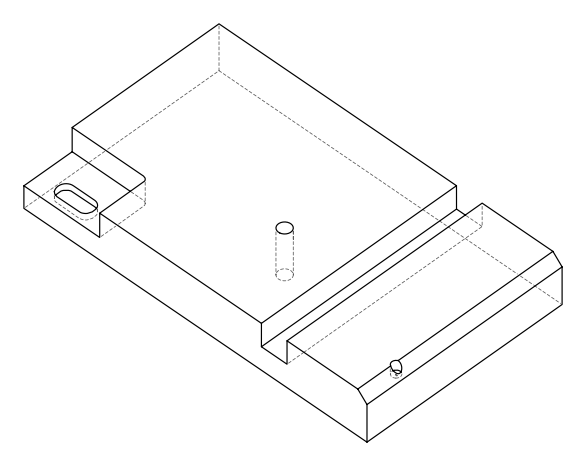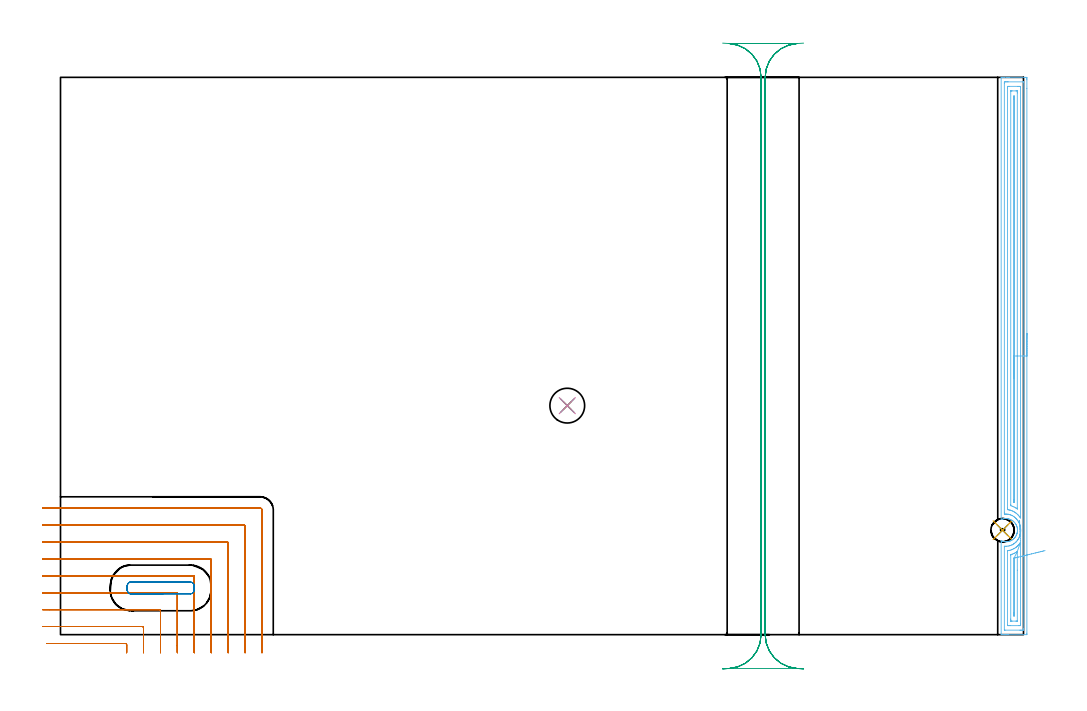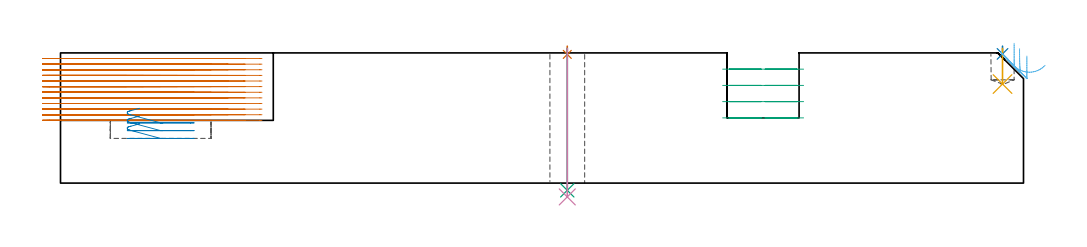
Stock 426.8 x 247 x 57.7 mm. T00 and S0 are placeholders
(PLAN: 9 operations, 7 tool changes, 40.9 min)
(1 SPOT_DRILL | STEP1HOLE | NXT0321_9005460120000 | 0.03 min | 4 mm3)
(2 SPOT_DRILL_1 | STEP1POCKET | NXT0321_9005460120000 | 0.03 min | 0 mm3)
(3 DRILL_THROUGH_HOLE_INTO_CENTER | STEP1HOLE | NXT0301_065 | 0.25 min | 3979 mm3)
(4 DRILL_TO_ENLARGE_THROUGH_HOLE | STEP1HOLE | UGT0301_284 | 0.26 min | 6740 mm3)
(5 DRILL_BLIND_HOLE_INTO_CENTER | STEP1POCKET | NXT0301_074 | 0.06 min | 1040 mm3)
(6 AREA_MILL | FG_CHAMFER_SURFACE | UGT0205_001 | 9.96 min | 15848 mm3)
(7 MILL_CORNER_NOTCH_RECTANGULAR | CORNER_NOTCH_RECTANGULAR | NXT0201_013 | Follow Part, ap 2.5, ae 75% | 24.5 min | 172070 mm3)
(8 MILL_RECTANGULAR_POCKET | POCKET_RECTANGULAR_STRAIGHT | UGT0201_133 | Follow Part, ap 3.75, ae 75% | 0.72 min | 6631 mm3)
(9 MILL_RECTANGULAR_SLOT | SLOT_RECTANGULAR | UGT0201_018 | Follow Part, ap 7.5, ae 75% | 5.06 min | 226297 mm3)
(TOOL NXT0321_9005460120000 | NC Spot Drill, 142deg, 12mm, Carbide, Uncoated | D12 PA142 FL30 Z2)
(TOOL NXT0301_065 | Carbide Drill 9.4mm [860.1-0940-075A1-MM 2214] | D9.4 PA140 FL98 Z2)
(TOOL UGT0301_284 | Twist Drill 15.4 mm | D15.4 PA118 FL120 Z2)
(TOOL NXT0301_074 | Carbide Drill 10.3mm [860.1-1030-031A1-MM 2214] | D10.3 PA140 FL55 Z2)
(TOOL UGT0205_001 | Chamfer Mill 20 x 3 x 45 deg. | D20 FL50 Z2)
(TOOL NXT0201_013 | ENDMILL 10mm | D10 FL30 Z4)
(TOOL UGT0201_133 | Carbide End Mill 15.0 | D15 FL30 Z4)
(TOOL UGT0201_018 | End mill 30 mm | D30 FL50 Z4)
(OP 1 SPOT_DRILL)
G17 G21 G94 G90
T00 M6
G54
G17 G0 G90 X224.6 Y101.5 S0 M3
G43 Z67.7 H0
G94 G81 G98 Z57.037 F250. R60.7
G80
M5
M2
(OP 2 SPOT_DRILL_1)
G17 G21 G94 G90
T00 M6
G54
G17 G0 G90 X417.5 Y46.3 S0 M3
G43 Z67.7 H0
G94 G81 G98 Z57.257 F250. R60.7
G80
M5
M2
(OP 3 DRILL_THROUGH_HOLE_INTO_CENTER)
G17 G21 G94 G90
T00 M6
G54
G17 G0 G90 X224.6 Y101.5 S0 M3
G43 Z67.7 H1
G94 G73 G98 Z-3.211 F250. Q8.702 R59.7
G80
M5
M2
(OP 4 DRILL_TO_ENLARGE_THROUGH_HOLE)
G17 G21 G94 G90
T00 M6
G54
G17 G0 G90 X224.6 Y101.5 S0 M3
G43 Z67.7 H0
G94 G73 G98 Z-6.127 F250. Q12.765 R59.7
G80
M5
M2
(OP 5 DRILL_BLIND_HOLE_INTO_CENTER)
G17 G21 G94 G90
T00 M6
G54
G17 G0 G90 X417.5 Y46.3 S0 M3
G43 Z67.7 H1
G94 G81 G98 Z43.9 F250. R59.7
G80
M5
M2
(OP 6 AREA_MILL)
G17 G21 G94 G90
T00 M6
G54
G17 G0 G90 X428.3 Y133.5 S1061 M3
G43 Z67.7 H0
Z56.3
G94 G1 Y133.462 Z55.428 F250.
Y133.348 Z54.564
Y133.159 Z53.712
Y132.897 Z52.88
Y132.563 Z52.074
Y132.16 Z51.3
Y131.692 Z50.564
Y131.16 Z49.872
Y130.571 Z49.229
Y129.928 Z48.64
Y129.236 Z48.109
Y128.5 Z47.64
Y127.726 Z47.237
Y126.92 Z46.903
Y126.088 Z46.641
Y125.236 Z46.452
Y124.372 Z46.338
Y123.5 Z46.3
Y0.622
X428.295 Y0.154 Z46.303
X428.292 Y0.01 Z46.306
X428.144 Y0. Z46.454
X419.962 Z54.633
X419.427 Z55.169
X419.082 Z55.514
X418.548 Z56.048
X418.203 Z56.392
X417.232 Z57.368
X416.902 Y0.01 Z57.689
X416.9 Y0.175 Z57.7
Y40.837
X416.905 Y41.582 Z57.69
X417.202 Y41.475 Z57.394
X417.292 Y41.443 Z57.306
X417.602 Y41.351 Z56.997
X418.037 Y41.252 Z56.562
X418.203 Y41.228 Z56.396
X418.476 Y41.188 Z56.123
X418.913 Y41.162 Z55.686
X419.351 Y41.173 Z55.249
X419.79 Y41.221 Z54.81
X420.226 Y41.309 Z54.374
X420.666 Y41.439 Z53.933
X420.841 Y41.508 Z53.758
X421.1 Y41.609 Z53.5
X421.48 Y41.791 Z53.12
X421.721 Y41.945 Z52.879
X421.975 Y42.109 Z52.625
X422.327 Y42.382 Z52.273
X422.661 Y42.684 Z51.939
X422.849 Y42.886 Z51.751
X423.116 Y43.223 Z51.482
X423.186 Y43.325 Z51.409
X423.323 Y43.518 Z51.276
X423.365 Y43.577 Z51.235
X423.552 Y43.912 Z51.044
X423.577 Y43.965 Z51.017
X423.723 Y44.256 Z50.876
X423.764 Y44.359 Z50.836
X423.808 Y44.47 Z50.792
X423.93 Y44.858 Z50.668
X423.948 Y44.914 Z50.651
X423.976 Y45.031 Z50.623
X424.039 Y45.305 Z50.556
X424.054 Y45.363 Z50.543
X424.12 Y45.808 Z50.48
X424.133 Y45.976 Z50.464
X424.139 Y46.032 Z50.46
Y46.037
X424.143 Y46.184 Z50.453
X424.146 Y46.256 Z50.45
X424.145 Y46.368 Z50.451
X424.128 Y46.627 Z50.466
X424.127 Y46.661 Z50.47
X424.125 Y46.703 Z50.474
X424.068 Y47.149 Z50.53
X423.973 Y47.598 Z50.626
X423.852 Y47.986 Z50.741
X423.835 Y48.042 Z50.759
X423.722 Y48.344 Z50.876
X423.578 Y48.643 Z51.021
X423.416 Y48.935 Z51.182
X423.186 Y49.275 Z51.411
X423.146 Y49.335 Z51.452
X422.848 Y49.716 Z51.75
X422.797 Y49.773 Z51.803
X422.747 Y49.828 Z51.852
X422.373 Y50.177 Z52.226
X422.319 Y50.22 Z52.279
X422.16 Y50.346 Z52.435
X421.973 Y50.497 Z52.624
X421.808 Y50.613 Z52.792
X421.722 Y50.667 Z52.878
X421.636 Y50.721 Z52.963
X421.13 Y50.973 Z53.464
X421.097 Y50.99 Z53.497
X420.841 Y51.091 Z53.754
X420.665 Y51.161 Z53.932
X420.279 Y51.275 Z54.321
X420.226 Y51.291 Z54.374
X419.79 Y51.379 Z54.81
X419.351 Y51.427 Z55.249
X418.914 Y51.438 Z55.686
X418.477 Y51.412 Z56.123
X418.038 Y51.348 Z56.562
X417.602 Y51.246 Z56.998
X417.2 Y51.114 Z57.4
X417.065 Y51.069 Z57.535
X417.018 Y51.052 Z57.581
X416.906 Y51.016 Z57.692
X416.9 Y51.114 Z57.7
Y246.825
X416.902 Y246.99 Z57.689
X417.232 Y247. Z57.367
X417.512 Z57.088
X418.203 Z56.392
X419.428 Z55.169
X419.962 Z54.633
X420.574 Z54.021
X427.265 Z47.333
X427.877 Y246.995 Z46.721
X428.292 Y246.99 Z46.306
X428.296 Y246.803 Z46.303
X428.299 Y246.378 Z46.301
X428.3 Y245.948 Z46.3
Y242.121
Y123.5
X426.886 Z47.714
X426.885 Y2.524 Z47.715
X426.884 Y2.41 Z47.716
X426.879 Y2.029 Z47.721
X426.512 Y2.009 Z48.088
X426.118 Y2.003 Z48.482
X425.641 Y2. Z48.959
X425.238 Z49.362
X418.606 Z55.994
X418.4 Y2.002 Z56.2
X418.367 Y2.004 Z56.233
X418.334 Y2.01 Z56.266
X418.321 Y2.018 Z56.279
X418.32 Y2.044 Z56.28
X418.315 Y2.295 Z56.285
Y38.936
X418.316 Y39.05 Z56.284
X418.319 Y39.146 Z56.281
X418.321 Y39.185 Z56.279
X418.858 Y39.168 Z55.742
X418.969 Y39.165 Z55.631
X419.082 Y39.168 Z55.518
X419.204 Y39.173 Z55.396
X419.962 Y39.246 Z54.638
X420.529 Y39.366 Z54.071
X420.841 Y39.458 Z53.759
X421.197 Y39.582 Z53.403
X421.721 Y39.802 Z52.879
X421.817 Y39.845 Z52.783
X422.011 Y39.943 Z52.589
X422.372 Y40.175 Z52.228
X422.6 Y40.326 Z52.
X422.886 Y40.546 Z51.714
X423.238 Y40.837 Z51.362
X423.365 Y40.954 Z51.235
X423.479 Y41.065 Z51.121
X423.794 Y41.411 Z50.806
X424.048 Y41.73 Z50.552
X424.18 Y41.912 Z50.42
X424.359 Y42.168 Z50.241
X424.53 Y42.451 Z50.07
X424.628 Y42.624 Z49.972
X424.836 Y43.033 Z49.764
X424.929 Y43.23 Z49.671
X425.047 Y43.518 Z49.553
X425.078 Y43.599 Z49.522
X425.099 Y43.66 Z49.501
X425.238 Y44.103 Z49.362
X425.303 Y44.346 Z49.297
X425.319 Y44.411 Z49.281
X425.4 Y44.775 Z49.2
X425.452 Y45.088 Z49.148
X425.484 Y45.305 Z49.116
X425.543 Y45.889 Z49.057
X425.555 Y46.199 Z49.045
X425.552 Y46.482 Z49.048
X425.533 Y46.793 Z49.067
X425.506 Y47.092 Z49.094
X425.464 Y47.419 Z49.136
X425.396 Y47.826 Z49.204
X425.36 Y47.986 Z49.24
X425.238 Y48.488 Z49.362
X425.136 Y48.828 Z49.464
X425.119 Y48.88 Z49.481
X425.049 Y49.072 Z49.551
X424.865 Y49.508 Z49.735
X424.736 Y49.773 Z49.864
X424.603 Y50.021 Z49.997
X424.498 Y50.209 Z50.102
X424.359 Y50.426 Z50.241
X424.193 Y50.667 Z50.407
X423.884 Y51.075 Z50.716
X423.689 Y51.313 Z50.911
X423.479 Y51.538 Z51.121
X423.457 Y51.561 Z51.143
X423. Y51.962 Z51.6
X422.6 Y52.28 Z52.
X422.344 Y52.454 Z52.256
X421.721 Y52.79 Z52.879
X421.494 Y52.9 Z53.106
X421.137 Y53.047 Z53.463
X420.841 Y53.142 Z53.759
X420.042 Y53.348 Z54.558
X419.962 Y53.363 Z54.638
X419.944 Y53.366 Z54.656
X419.487 Y53.408 Z55.113
X419.082 Y53.43 Z55.518
X418.999 Y53.433 Z55.601
X418.645 Y53.421 Z55.955
X418.457 Y53.416 Z56.143
X418.358 Y53.415 Z56.242
X418.321 Y53.419 Z56.279
X418.314 Y54.242 Z56.286
X418.315 Y244.476 Z56.285
X418.316 Y244.59 Z56.284
X418.321 Y244.971 Z56.279
X418.688 Y244.991 Z55.912
X419.082 Y244.997 Z55.518
X419.559 Y245. Z55.041
X419.962 Z54.638
X426.594 Z48.006
X426.8 Y244.998 Z47.8
X426.833 Y244.996 Z47.767
X426.866 Y244.99 Z47.734
X426.879 Y244.982 Z47.721
X426.88 Y244.956 Z47.72
X426.885 Y244.705 Z47.715
X426.886 Y123.5 Z47.714
X425.471 Z49.129
Y52.218
X425.47 Y51.98 Z49.13
X425.468 Y51.823 Z49.132
X425.465 Y51.718 Z49.135
X425.408 Y51.793 Z49.192
X425.238 Y52.021 Z49.362
X424.912 Y52.454 Z49.688
X424.666 Y52.763 Z49.934
X424.359 Y53.098 Z50.241
X424.098 Y53.348 Z50.502
X423.771 Y53.639 Z50.829
X423.479 Y53.876 Z51.121
X423.28 Y54.033 Z51.32
X422.981 Y54.242 Z51.619
X422.6 Y54.456 Z52.
X422.144 Y54.705 Z52.456
X421.721 Y54.888 Z52.879
X421.027 Y55.135 Z53.573
X420.841 Y55.182 Z53.759
X420.781 Y55.197 Z53.819
X420.314 Y55.301 Z54.286
X419.962 Y55.364 Z54.638
X419.755 Y55.402 Z54.845
X419.742 Y55.405 Z54.858
X419.735 Y55.426 Z54.865
X419.732 Y55.508 Z54.868
X419.73 Y55.634 Z54.87
X419.729 Y55.792 Z54.871
X419.728 Y56.029 Z54.872
X419.729 Y242.146 Z54.871
X419.731 Y242.803 Z54.869
X419.733 Y242.921 Z54.867
X419.735 Y242.977 Z54.865
X419.744 Y242.991 Z54.856
X419.772 Y242.996 Z54.828
X419.962 Y242.998 Z54.638
X420.647 Y243. Z53.953
X424.359 Z50.241
X425.045 Y242.999 Z49.555
X425.238 Y242.995 Z49.362
X425.431 Y242.99 Z49.169
X425.465 Y242.979 Z49.135
X425.467 Y242.945 Z49.133
X425.47 Y242.882 Z49.13
X425.471 Y242.803 Z49.129
Y242.566
Y123.5
X424.057 Z50.543
Y56.029
X424.055 Y55.844 Z50.545
X424.053 Y55.753 Z50.547
X424.052 Y55.742 Z50.549
X424.037 Y55.748 Z50.563
X423.992 Y55.776 Z50.608
X423.624 Y56.029 Z50.976
X423.479 Y56.117 Z51.121
X423.274 Y56.238 Z51.326
X422.6 Y56.593 Z52.
X421.816 Y56.923 Z52.784
X421.149 Y57.153 Z53.451
X421.147 Y57.198 Z53.453
X421.145 Y57.302 Z53.455
X421.143 Y57.509 Z53.457
Y240.709
X421.144 Y240.905 Z53.456
X421.147 Y240.975 Z53.453
X421.15 Y240.988 Z53.45
X421.155 Y240.992 Z53.445
X421.181 Y240.996 Z53.419
X421.289 Y240.999 Z53.311
X421.721 Y241. Z52.879
X423.495 Z51.105
X423.912 Y240.993 Z50.688
X424.015 Y240.99 Z50.585
X424.051 Y240.981 Z50.549
X424.053 Y240.947 Z50.547
X424.055 Y240.86 Z50.545
X424.057 Y240.429 Z50.543
Y240.122
Y123.5
X422.643 Z51.957
Y59.56
X422.636 Y58.71 Z51.964
X422.634 Y58.675 Z51.966
X422.6 Y58.691 Z52.
X422.564 Y58.71 Z52.036
X422.561 Y58.749 Z52.039
X422.557 Y59.604 Z52.043
Y59.647
Y237.441
X422.559 Y238.335 Z52.041
X422.56 Y238.376 Z52.04
X422.6 Y238.898 Z52.
X422.64 Y238.335 Z51.96
X422.642 Y238.293 Z51.958
X422.643 Y237.441 Z51.957
Y123.5
Y122.628 Z51.995
Y121.764 Z52.109
Y120.912 Z52.298
Y120.08 Z52.56
Y119.274 Z52.894
Y118.5 Z53.297
Y117.764 Z53.765
Y117.072 Z54.297
Y116.429 Z54.886
Y115.84 Z55.529
Y115.308 Z56.221
Y114.84 Z56.957
Y114.437 Z57.731
Y114.103 Z58.537
Y113.841 Z59.369
Y113.652 Z60.22
Y113.538 Z61.085
Y113.5 Z61.957
G0 Z67.7
X425.06 Y50.428
Z59.549
G1 Y50.427 Z58.677
X425.063 Y50.35 Z57.808
X425.07 Y50.198 Z56.949
X425.079 Y49.971 Z56.106
X425.092 Y49.672 Z55.287
X425.108 Y49.303 Z54.497
X425.126 Y48.866 Z53.742
X425.147 Y48.365 Z53.028
X425.171 Y47.804 Z52.36
X425.197 Y47.187 Z51.744
X425.226 Y46.518 Z51.184
X425.256 Y45.804 Z50.685
X425.288 Y45.048 Z50.25
X425.322 Y44.258 Z49.882
X425.356 Y43.438 Z49.585
X425.392 Y42.596 Z49.36
X425.428 Y41.738 Z49.21
X425.465 Y40.869 Z49.135
X425.471 Y40.6 Z49.129
Y4.854
X425.469 Y4.197 Z49.131
X425.467 Y4.079 Z49.133
X425.465 Y4.023 Z49.135
X425.456 Y4.009 Z49.144
X425.428 Y4.004 Z49.172
X425.238 Y4.002 Z49.362
X424.553 Y4. Z50.047
X420.841 Z53.759
X420.154 Y4.001 Z54.446
X419.962 Y4.005 Z54.638
X419.769 Y4.01 Z54.831
X419.735 Y4.021 Z54.865
X419.732 Y4.055 Z54.868
X419.73 Y4.118 Z54.87
X419.729 Y4.197 Z54.871
X419.728 Y4.434 Z54.872
X419.729 Y36.842 Z54.871
X419.73 Y37. Z54.87
X419.733 Y37.126 Z54.867
X419.736 Y37.202 Z54.864
X420.188 Y37.262 Z54.412
X420.841 Y37.415 Z53.759
X421.396 Y37.592 Z53.204
X421.721 Y37.716 Z52.879
X422.026 Y37.846 Z52.574
X422.6 Y38.122 Z52.
X422.622 Y38.134 Z51.978
X422.658 Y38.156 Z51.942
X423.155 Y38.485 Z51.445
X423.479 Y38.726 Z51.121
X423.659 Y38.867 Z50.941
X423.88 Y39.05 Z50.72
X424.133 Y39.279 Z50.467
X424.359 Y39.498 Z50.241
X424.569 Y39.73 Z50.031
X424.755 Y39.943 Z49.845
X424.971 Y40.215 Z49.629
X425.238 Y40.575 Z49.362
X425.426 Y40.837 Z49.174
X425.444 Y40.857 Z49.156
X425.465 Y40.869 Z49.135
X424.048 Y36.867 Z50.552
X424.051 Y36.858 Z50.549
X424.053 Y36.822 Z50.547
X424.056 Y36.676 Z50.544
X424.057 Y28.555 Z50.543
Y6.291
X424.056 Y6.095 Z50.544
X424.053 Y6.025 Z50.547
X424.05 Y6.012 Z50.55
X424.045 Y6.008 Z50.555
X424.019 Y6.004 Z50.581
X423.911 Y6.001 Z50.689
X423.479 Y6. Z51.121
X421.705 Z52.895
X421.288 Y6.007 Z53.312
X421.185 Y6.01 Z53.415
X421.149 Y6.019 Z53.451
X421.147 Y6.053 Z53.453
X421.145 Y6.14 Z53.455
X421.143 Y6.571 Z53.457
Y6.878
Y35.168
X421.144 Y35.322 Z53.456
X421.147 Y35.398 Z53.453
X421.149 Y35.432 Z53.451
X421.159 Y35.446 Z53.441
X421.221 Y35.475 Z53.379
X421.598 Y35.599 Z53.002
X421.721 Y35.644 Z52.879
X422.235 Y35.846 Z52.365
X422.6 Y36.011 Z52.
X422.837 Y36.128 Z51.763
X423.291 Y36.369 Z51.309
X423.407 Y36.442 Z51.193
X423.479 Y36.489 Z51.121
X423.937 Y36.798 Z50.663
X423.984 Y36.829 Z50.616
X424.048 Y36.867 Z50.552
X422.626 Y33.905 Z51.974
X422.636 Y33.818 Z51.964
X422.641 Y33.731 Z51.959
X422.643 Y33.688 Z51.957
Y9.559
X422.641 Y8.665 Z51.959
X422.64 Y8.624 Z51.96
X422.6 Y8.102 Z52.
X422.56 Y8.665 Z52.04
X422.558 Y8.707 Z52.042
X422.557 Y9.559 Z52.043
Y33.731
X422.558 Y33.775 Z52.042
X422.564 Y33.861 Z52.036
X422.569 Y33.882 Z52.031
X422.576 Y33.889 Z52.024
X422.6 Y33.899 Z52.
X422.626 Y33.905 Z51.974
X423.259 Y34.06 Z51.394
X423.939 Y34.226 Z50.873
X424.66 Y34.402 Z50.415
X425.418 Y34.587 Z50.023
X426.205 Y34.779 Z49.701
X427.017 Y34.977 Z49.451
X427.847 Y35.179 Z49.274
X428.689 Y35.385 Z49.173
X429.536 Y35.591 Z49.147
X430.382 Y35.798 Z49.198
X431.221 Y36.003 Z49.324
X432.046 Y36.204 Z49.525
X432.85 Y36.4 Z49.8
X433.628 Y36.59 Z50.145
X434.374 Y36.772 Z50.559
X435.083 Y36.945 Z51.039
X435.747 Y37.107 Z51.58
X436.364 Y37.257 Z52.178
G0 Z67.7
M5
M2
(OP 7 MILL_CORNER_NOTCH_RECTANGULAR)
G17 G21 G94 G90
T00 M6
G54
G17 G0 G90 X29.3 Y-8. S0 M3
G43 Z67.7 H0
Z55.209
G94 G1 Y-5. F250.
Y-4.395 F500.
G3 X28.805 Y-3.9 R0.5
G1 X-3.129
X-6.129 F250.
G0 Z67.7
X36.8 Y-8.
Z55.209
G1 Y-5.
Y3.105 F500.
G3 X36.305 Y3.6 R0.5
G1 X-5.
X-8. F250.
G0 Z67.7
X44.3 Y-8.
Z55.209
G1 Y-5.
Y10.604 F500.
G3 X43.804 Y11.1 R0.5
G1 X-5.
X-8. F250.
G0 Z67.7
X51.8 Y-8.
Z55.209
G1 Y-5.
Y18.104 F500.
G3 X51.304 Y18.6 R0.5
G1 X-5.
X-8. F250.
G0 Z67.7
X59.3 Y-8.
Z55.209
G1 Y-5.
Y25.604 F500.
G3 X58.804 Y26.1 R0.5
G1 X-5.
X-8. F250.
G0 Z67.7
X66.8 Y-8.
Z55.209
G1 Y-5.
Y33.104 F500.
G3 X66.304 Y33.6 R0.5
G1 X-5.
X-8. F250.
G0 Z67.7
X74.3 Y-8.
Z55.209
G1 Y-5.
Y40.603 F500.
G3 X73.803 Y41.1 R0.5
G1 X-5.
X-8. F250.
G0 Z67.7
X81.8 Y-8.
Z55.209
G1 Y-5.
Y48.103 F500.
G3 X81.303 Y48.6 R0.5
G1 X-5.
X-8. F250.
G0 Z67.7
X89.3 Y-8.
Z55.209
G1 Y-5.
Y55.2 F500.
G3 X88.4 Y56.1 R0.9
G1 X-5.
X-8. F250.
G0 Z67.7
X29.3 Y-8.
Z52.717
G1 Y-5.
Y-4.395 F500.
G3 X28.805 Y-3.9 R0.5
G1 X-3.129
X-6.129 F250.
G0 Z67.7
X36.8 Y-8.
Z52.717
G1 Y-5.
Y3.105 F500.
G3 X36.305 Y3.6 R0.5
G1 X-5.
X-8. F250.
G0 Z67.7
X44.3 Y-8.
Z52.717
G1 Y-5.
Y10.604 F500.
G3 X43.804 Y11.1 R0.5
G1 X-5.
X-8. F250.
G0 Z67.7
X51.8 Y-8.
Z52.717
G1 Y-5.
Y18.104 F500.
G3 X51.304 Y18.6 R0.5
G1 X-5.
X-8. F250.
G0 Z67.7
X59.3 Y-8.
Z52.717
G1 Y-5.
Y25.604 F500.
G3 X58.804 Y26.1 R0.5
G1 X-5.
X-8. F250.
G0 Z67.7
X66.8 Y-8.
Z52.717
G1 Y-5.
Y33.104 F500.
G3 X66.304 Y33.6 R0.5
G1 X-5.
X-8. F250.
G0 Z67.7
X74.3 Y-8.
Z52.717
G1 Y-5.
Y40.603 F500.
G3 X73.803 Y41.1 R0.5
G1 X-5.
X-8. F250.
G0 Z67.7
X81.8 Y-8.
Z52.717
G1 Y-5.
Y48.103 F500.
G3 X81.303 Y48.6 R0.5
G1 X-5.
X-8. F250.
G0 Z67.7
X89.3 Y-8.
Z52.717
G1 Y-5.
Y55.2 F500.
G3 X88.4 Y56.1 R0.9
G1 X-5.
X-8. F250.
G0 Z67.7
X29.3 Y-8.
Z50.225
G1 Y-5.
Y-4.395 F500.
G3 X28.805 Y-3.9 R0.5
G1 X-3.129
X-6.129 F250.
G0 Z67.7
X36.8 Y-8.
Z50.225
G1 Y-5.
Y3.105 F500.
G3 X36.305 Y3.6 R0.5
G1 X-5.
X-8. F250.
G0 Z67.7
X44.3 Y-8.
Z50.225
G1 Y-5.
Y10.604 F500.
G3 X43.804 Y11.1 R0.5
G1 X-5.
X-8. F250.
G0 Z67.7
X51.8 Y-8.
Z50.225
G1 Y-5.
Y18.104 F500.
G3 X51.304 Y18.6 R0.5
G1 X-5.
X-8. F250.
G0 Z67.7
X59.3 Y-8.
Z50.225
G1 Y-5.
Y25.604 F500.
G3 X58.804 Y26.1 R0.5
G1 X-5.
X-8. F250.
G0 Z67.7
X66.8 Y-8.
Z50.225
G1 Y-5.
Y33.104 F500.
G3 X66.304 Y33.6 R0.5
G1 X-5.
X-8. F250.
G0 Z67.7
X74.3 Y-8.
Z50.225
G1 Y-5.
Y40.604 F500.
G3 X73.803 Y41.1 R0.5
G1 X-5.
X-8. F250.
G0 Z67.7
X81.8 Y-8.
Z50.225
G1 Y-5.
Y48.103 F500.
G3 X81.303 Y48.6 R0.5
G1 X-5.
X-8. F250.
G0 Z67.7
X89.3 Y-8.
Z50.225
G1 Y-5.
Y55.2 F500.
G3 X88.4 Y56.1 R0.9
G1 X-5.
X-8. F250.
G0 Z67.7
X29.3 Y-8.
Z47.733
G1 Y-5.
Y-4.395 F500.
G3 X28.805 Y-3.9 R0.5
G1 X-3.129
X-6.129 F250.
G0 Z67.7
X36.8 Y-8.
Z47.733
G1 Y-5.
Y3.105 F500.
G3 X36.305 Y3.6 R0.5
G1 X-5.
X-8. F250.
G0 Z67.7
X44.3 Y-8.
Z47.733
G1 Y-5.
Y10.604 F500.
G3 X43.804 Y11.1 R0.5
G1 X-5.
X-8. F250.
G0 Z67.7
X51.8 Y-8.
Z47.733
G1 Y-5.
Y18.104 F500.
G3 X51.304 Y18.6 R0.5
G1 X-5.
X-8. F250.
G0 Z67.7
X59.3 Y-8.
Z47.733
G1 Y-5.
Y25.604 F500.
G3 X58.804 Y26.1 R0.5
G1 X-5.
X-8. F250.
G0 Z67.7
X66.8 Y-8.
Z47.733
G1 Y-5.
Y33.104 F500.
G3 X66.304 Y33.6 R0.5
G1 X-5.
X-8. F250.
G0 Z67.7
X74.3 Y-8.
Z47.733
G1 Y-5.
Y40.604 F500.
G3 X73.804 Y41.1 R0.5
G1 X-5.
X-8. F250.
G0 Z67.7
X81.8 Y-8.
Z47.733
G1 Y-5.
Y48.103 F500.
G3 X81.303 Y48.6 R0.5
G1 X-5.
X-8. F250.
G0 Z67.7
X89.3 Y-8.
Z47.733
G1 Y-5.
Y55.2 F500.
G3 X88.4 Y56.1 R0.9
G1 X-5.
X-8. F250.
G0 Z67.7
X29.3 Y-8.
Z45.242
G1 Y-5.
Y-4.395 F500.
G3 X28.805 Y-3.9 R0.5
G1 X-3.129
X-6.129 F250.
G0 Z67.7
X36.8 Y-8.
Z45.242
G1 Y-5.
Y3.105 F500.
G3 X36.305 Y3.6 R0.5
G1 X-5.
X-8. F250.
G0 Z67.7
X44.3 Y-8.
Z45.242
G1 Y-5.
Y10.604 F500.
G3 X43.804 Y11.1 R0.5
G1 X-5.
X-8. F250.
G0 Z67.7
X51.8 Y-8.
Z45.242
G1 Y-5.
Y18.104 F500.
G3 X51.304 Y18.6 R0.5
G1 X-5.
X-8. F250.
G0 Z67.7
X59.3 Y-8.
Z45.242
G1 Y-5.
Y25.604 F500.
G3 X58.804 Y26.1 R0.5
G1 X-5.
X-8. F250.
G0 Z67.7
X66.8 Y-8.
Z45.242
G1 Y-5.
Y33.104 F500.
G3 X66.304 Y33.6 R0.5
G1 X-5.
X-8. F250.
G0 Z67.7
X74.3 Y-8.
Z45.242
G1 Y-5.
Y40.604 F500.
G3 X73.804 Y41.1 R0.5
G1 X-5.
X-8. F250.
G0 Z67.7
X81.8 Y-8.
Z45.242
G1 Y-5.
Y48.103 F500.
G3 X81.303 Y48.6 R0.5
G1 X-5.
X-8. F250.
G0 Z67.7
X89.3 Y-8.
Z45.242
G1 Y-5.
Y55.2 F500.
G3 X88.4 Y56.1 R0.9
G1 X-5.
X-8. F250.
G0 Z67.7
X29.3 Y-8.
Z42.75
G1 Y-5.
Y-4.395 F500.
G3 X28.805 Y-3.9 R0.5
G1 X-3.129
X-6.129 F250.
G0 Z67.7
X36.8 Y-8.
Z42.75
G1 Y-5.
Y3.105 F500.
G3 X36.305 Y3.6 R0.5
G1 X-5.
X-8. F250.
G0 Z67.7
X44.3 Y-8.
Z42.75
G1 Y-5.
Y10.604 F500.
G3 X43.804 Y11.1 R0.5
G1 X-5.
X-8. F250.
G0 Z67.7
X51.8 Y-8.
Z42.75
G1 Y-5.
Y18.104 F500.
G3 X51.304 Y18.6 R0.5
G1 X-5.
X-8. F250.
G0 Z67.7
X59.3 Y-8.
Z42.75
G1 Y-5.
Y25.604 F500.
G3 X58.804 Y26.1 R0.5
G1 X-5.
X-8. F250.
G0 Z67.7
X66.8 Y-8.
Z42.75
G1 Y-5.
Y33.104 F500.
G3 X66.304 Y33.6 R0.5
G1 X-5.
X-8. F250.
G0 Z67.7
X74.3 Y-8.
Z42.75
G1 Y-5.
Y40.604 F500.
G3 X73.804 Y41.1 R0.5
G1 X-5.
X-8. F250.
G0 Z67.7
X81.8 Y-8.
Z42.75
G1 Y-5.
Y48.103 F500.
G3 X81.303 Y48.6 R0.5
G1 X-5.
X-8. F250.
G0 Z67.7
X89.3 Y-8.
Z42.75
G1 Y-5.
Y55.2 F500.
G3 X88.4 Y56.1 R0.9
G1 X-5.
X-8. F250.
G0 Z67.7
X29.3 Y-8.
Z40.258
G1 Y-5.
Y-4.395 F500.
G3 X28.805 Y-3.9 R0.5
G1 X-3.129
X-6.129 F250.
G0 Z67.7
X36.8 Y-8.
Z40.258
G1 Y-5.
Y3.105 F500.
G3 X36.305 Y3.6 R0.5
G1 X-5.
X-8. F250.
G0 Z67.7
X44.3 Y-8.
Z40.258
G1 Y-5.
Y10.604 F500.
G3 X43.804 Y11.1 R0.5
G1 X-5.
X-8. F250.
G0 Z67.7
X51.8 Y-8.
Z40.258
G1 Y-5.
Y18.104 F500.
G3 X51.304 Y18.6 R0.5
G1 X-5.
X-8. F250.
G0 Z67.7
X59.3 Y-8.
Z40.258
G1 Y-5.
Y25.604 F500.
G3 X58.804 Y26.1 R0.5
G1 X-5.
X-8. F250.
G0 Z67.7
X66.8 Y-8.
Z40.258
G1 Y-5.
Y33.104 F500.
G3 X66.304 Y33.6 R0.5
G1 X-5.
X-8. F250.
G0 Z67.7
X74.3 Y-8.
Z40.258
G1 Y-5.
Y40.604 F500.
G3 X73.804 Y41.1 R0.5
G1 X-5.
X-8. F250.
G0 Z67.7
X81.8 Y-8.
Z40.258
G1 Y-5.
Y48.103 F500.
G3 X81.303 Y48.6 R0.5
G1 X-5.
X-8. F250.
G0 Z67.7
X89.3 Y-8.
Z40.258
G1 Y-5.
Y55.2 F500.
G3 X88.4 Y56.1 R0.9
G1 X-5.
X-8. F250.
G0 Z67.7
X29.3 Y-8.
Z37.767
G1 Y-5.
Y-4.395 F500.
G3 X28.805 Y-3.9 R0.5
G1 X-3.129
X-6.129 F250.
G0 Z67.7
X36.8 Y-8.
Z37.767
G1 Y-5.
Y3.105 F500.
G3 X36.305 Y3.6 R0.5
G1 X-5.
X-8. F250.
G0 Z67.7
X44.3 Y-8.
Z37.767
G1 Y-5.
Y10.604 F500.
G3 X43.804 Y11.1 R0.5
G1 X-5.
X-8. F250.
G0 Z67.7
X51.8 Y-8.
Z37.767
G1 Y-5.
Y18.104 F500.
G3 X51.304 Y18.6 R0.5
G1 X-5.
X-8. F250.
G0 Z67.7
X59.3 Y-8.
Z37.767
G1 Y-5.
Y25.604 F500.
G3 X58.804 Y26.1 R0.5
G1 X-5.
X-8. F250.
G0 Z67.7
X66.8 Y-8.
Z37.767
G1 Y-5.
Y33.104 F500.
G3 X66.304 Y33.6 R0.5
G1 X-5.
X-8. F250.
G0 Z67.7
X74.3 Y-8.
Z37.767
G1 Y-5.
Y40.604 F500.
G3 X73.804 Y41.1 R0.5
G1 X-5.
X-8. F250.
G0 Z67.7
X81.8 Y-8.
Z37.767
G1 Y-5.
Y48.103 F500.
G3 X81.303 Y48.6 R0.5
G1 X-5.
X-8. F250.
G0 Z67.7
X89.3 Y-8.
Z37.767
G1 Y-5.
Y55.2 F500.
G3 X88.4 Y56.1 R0.9
G1 X-5.
X-8. F250.
G0 Z67.7
X29.3 Y-8.
Z35.275
G1 Y-5.
Y-4.395 F500.
G3 X28.805 Y-3.9 R0.5
G1 X-3.129
X-6.129 F250.
G0 Z67.7
X36.8 Y-8.
Z35.275
G1 Y-5.
Y3.105 F500.
G3 X36.305 Y3.6 R0.5
G1 X-5.
X-8. F250.
G0 Z67.7
X44.3 Y-8.
Z35.275
G1 Y-5.
Y10.604 F500.
G3 X43.804 Y11.1 R0.5
G1 X-5.
X-8. F250.
G0 Z67.7
X51.8 Y-8.
Z35.275
G1 Y-5.
Y18.104 F500.
G3 X51.304 Y18.6 R0.5
G1 X-5.
X-8. F250.
G0 Z67.7
X59.3 Y-8.
Z35.275
G1 Y-5.
Y25.604 F500.
G3 X58.804 Y26.1 R0.5
G1 X-5.
X-8. F250.
G0 Z67.7
X66.8 Y-8.
Z35.275
G1 Y-5.
Y33.104 F500.
G3 X66.304 Y33.6 R0.5
G1 X-5.
X-8. F250.
G0 Z67.7
X74.3 Y-8.
Z35.275
G1 Y-5.
Y40.604 F500.
G3 X73.804 Y41.1 R0.5
G1 X-5.
X-8. F250.
G0 Z67.7
X81.8 Y-8.
Z35.275
G1 Y-5.
Y48.103 F500.
G3 X81.303 Y48.6 R0.5
G1 X-5.
X-8. F250.
G0 Z67.7
X89.3 Y-8.
Z35.275
G1 Y-5.
Y55.2 F500.
G3 X88.4 Y56.1 R0.9
G1 X-5.
X-8. F250.
G0 Z67.7
X29.3 Y-8.
Z32.783
G1 Y-5.
Y-4.395 F500.
G3 X28.805 Y-3.9 R0.5
G1 X-3.129
X-6.129 F250.
G0 Z67.7
X36.8 Y-8.
Z32.783
G1 Y-5.
Y3.105 F500.
G3 X36.305 Y3.6 R0.5
G1 X-5.
X-8. F250.
G0 Z67.7
X44.3 Y-8.
Z32.783
G1 Y-5.
Y10.604 F500.
G3 X43.804 Y11.1 R0.5
G1 X-5.
X-8. F250.
G0 Z67.7
X51.8 Y-8.
Z32.783
G1 Y-5.
Y18.104 F500.
G3 X51.304 Y18.6 R0.5
G1 X-5.
X-8. F250.
G0 Z67.7
X59.3 Y-8.
Z32.783
G1 Y-5.
Y25.604 F500.
G3 X58.804 Y26.1 R0.5
G1 X-5.
X-8. F250.
G0 Z67.7
X66.8 Y-8.
Z32.783
G1 Y-5.
Y33.104 F500.
G3 X66.304 Y33.6 R0.5
G1 X-5.
X-8. F250.
G0 Z67.7
X74.3 Y-8.
Z32.783
G1 Y-5.
Y40.604 F500.
G3 X73.804 Y41.1 R0.5
G1 X-5.
X-8. F250.
G0 Z67.7
X81.8 Y-8.
Z32.783
G1 Y-5.
Y48.103 F500.
G3 X81.303 Y48.6 R0.5
G1 X-5.
X-8. F250.
G0 Z67.7
X89.3 Y-8.
Z32.783
G1 Y-5.
Y55.2 F500.
G3 X88.4 Y56.1 R0.9
G1 X-5.
X-8. F250.
G0 Z67.7
X29.3 Y-8.
Z30.292
G1 Y-5.
Y-4.395 F500.
G3 X28.805 Y-3.9 R0.5
G1 X-3.129
X-6.129 F250.
G0 Z67.7
X36.8 Y-8.
Z30.292
G1 Y-5.
Y3.105 F500.
G3 X36.305 Y3.6 R0.5
G1 X-5.
X-8. F250.
G0 Z67.7
X44.3 Y-8.
Z30.292
G1 Y-5.
Y10.604 F500.
G3 X43.804 Y11.1 R0.5
G1 X-5.
X-8. F250.
G0 Z67.7
X51.8 Y-8.
Z30.292
G1 Y-5.
Y18.104 F500.
G3 X51.304 Y18.6 R0.5
G1 X-5.
X-8. F250.
G0 Z67.7
X59.3 Y-8.
Z30.292
G1 Y-5.
Y25.604 F500.
G3 X58.804 Y26.1 R0.5
G1 X-5.
X-8. F250.
G0 Z67.7
X66.8 Y-8.
Z30.292
G1 Y-5.
Y33.104 F500.
G3 X66.304 Y33.6 R0.5
G1 X-5.
X-8. F250.
G0 Z67.7
X74.3 Y-8.
Z30.292
G1 Y-5.
Y40.604 F500.
G3 X73.804 Y41.1 R0.5
G1 X-5.
X-8. F250.
G0 Z67.7
X81.8 Y-8.
Z30.292
G1 Y-5.
Y48.103 F500.
G3 X81.303 Y48.6 R0.5
G1 X-5.
X-8. F250.
G0 Z67.7
X89.3 Y-8.
Z30.292
G1 Y-5.
Y55.2 F500.
G3 X88.4 Y56.1 R0.9
G1 X-5.
X-8. F250.
G0 Z67.7
X29.3 Y-8.
Z27.8
G1 Y-5.
Y-4.395 F500.
G3 X28.805 Y-3.9 R0.5
G1 X-3.129
X-6.129 F250.
G0 Z67.7
X36.8 Y-8.
Z27.8
G1 Y-5.
Y3.105 F500.
G3 X36.305 Y3.6 R0.5
G1 X-5.
X-8. F250.
G0 Z67.7
X44.3 Y-8.
Z27.8
G1 Y-5.
Y10.604 F500.
G3 X43.804 Y11.1 R0.5
G1 X-5.
X-8. F250.
G0 Z67.7
X51.8 Y-8.
Z27.8
G1 Y-5.
Y18.104 F500.
G3 X51.304 Y18.6 R0.5
G1 X-5.
X-8. F250.
G0 Z67.7
X59.3 Y-8.
Z27.8
G1 Y-5.
Y25.604 F500.
G3 X58.804 Y26.1 R0.5
G1 X-5.
X-8. F250.
G0 Z67.7
X66.8 Y-8.
Z27.8
G1 Y-5.
Y33.104 F500.
G3 X66.304 Y33.6 R0.5
G1 X-5.
X-8. F250.
G0 Z67.7
X74.3 Y-8.
Z27.8
G1 Y-5.
Y40.604 F500.
G3 X73.804 Y41.1 R0.5
G1 X-5.
X-8. F250.
G0 Z67.7
X81.8 Y-8.
Z27.8
G1 Y-5.
Y48.103 F500.
G3 X81.303 Y48.6 R0.5
G1 X-5.
X-8. F250.
G0 Z67.7
X89.3 Y-8.
Z27.8
G1 Y-5.
Y55.2 F500.
G3 X88.4 Y56.1 R0.9
G1 X-5.
X-8. F250.
G0 Z67.7
M5
M2
(OP 8 MILL_RECTANGULAR_POCKET)
G17 G21 G94 G90
T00 M6
G54
G17 G0 G90 X35.021 Y23.3 S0 M3
G43 Z67.7 H0
Z33.136
G94 G1 X31.2 Z32.113 F250.
X31.073 Z32.079
X30.755 Y23.242 Z31.992
X30.455 Y23.122 Z31.905
X30.185 Y22.943 Z31.819
X29.957 Y22.715 Z31.732
X29.778 Y22.445 Z31.645
X29.658 Y22.145 Z31.559
X29.6 Y21.827 Z31.472
Y19.573 Z30.868
X29.658 Y19.255 Z30.782
X29.778 Y18.955 Z30.695
X29.957 Y18.685 Z30.608
X30.185 Y18.457 Z30.522
X30.455 Y18.278 Z30.435
X30.755 Y18.158 Z30.348
X31.073 Y18.1 Z30.262
X31.2 Z30.228
X44.4 Z26.691
X57.6 F500.
G3 X59.2 Y19.7 R1.6
G1 Y21.7
G3 X57.6 Y23.3 R1.6
G1 X31.2
G3 X29.6 Y21.7 R1.6
G1 Y19.7
G3 X31.2 Y18.1 R1.6
G1 X44.4
X45.4
G0 X35.021 Y23.3 Z29.691
G1 X31.2 Z28.667 F250.
X31.073 Z28.633
X30.755 Y23.242 Z28.547
X30.455 Y23.122 Z28.46
X30.185 Y22.943 Z28.373
X29.957 Y22.715 Z28.287
X29.778 Y22.445 Z28.2
X29.658 Y22.145 Z28.113
X29.6 Y21.827 Z28.027
Y19.573 Z27.423
X29.658 Y19.255 Z27.336
X29.778 Y18.955 Z27.25
X29.957 Y18.685 Z27.163
X30.185 Y18.457 Z27.076
X30.455 Y18.278 Z26.99
X30.755 Y18.158 Z26.903
X31.073 Y18.1 Z26.816
X31.2 Z26.782
X44.4 Z23.245
X57.6 F500.
G3 X59.2 Y19.7 R1.6
G1 Y21.7
G3 X57.6 Y23.3 R1.6
G1 X31.2
G3 X29.6 Y21.7 R1.6
G1 Y19.7
G3 X31.2 Y18.1 R1.6
G1 X44.4
X45.4
G0 X35.021 Y23.3 Z26.245
G1 X31.2 Z25.222 F250.
X31.073 Z25.188
X30.755 Y23.242 Z25.101
X30.455 Y23.122 Z25.014
X30.185 Y22.943 Z24.928
X29.957 Y22.715 Z24.841
X29.778 Y22.445 Z24.754
X29.658 Y22.145 Z24.668
X29.6 Y21.827 Z24.581
Y19.573 Z23.977
X29.658 Y19.255 Z23.891
X29.778 Y18.955 Z23.804
X29.957 Y18.685 Z23.717
X30.185 Y18.457 Z23.631
X30.455 Y18.278 Z23.544
X30.755 Y18.158 Z23.458
X31.073 Y18.1 Z23.371
X31.2 Z23.337
X44.4 Z19.8
X57.6 F500.
G3 X59.2 Y19.7 R1.6
G1 Y21.7
G3 X57.6 Y23.3 R1.6
G1 X31.2
G3 X29.6 Y21.7 R1.6
G1 Y19.7
G3 X31.2 Y18.1 R1.6
G1 X44.4
X45.4
G0 Z67.7
M5
M2
(OP 9 MILL_RECTANGULAR_SLOT)
G17 G21 G94 G90
T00 M6
G54
G17 G0 G90 X293.454 Y262.16 S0 M3
G43 Z67.7 H0
Z50.5
G94 G1 X296.448 Y261.97 F250.
G2 X310.5 Y247. R15. F500.
G1 Y0.
G2 X296.448 Y-14.97 R15.
G1 Y-15.
X326.352
Y-14.97
G2 X312.3 Y0. R15.
G1 Y247.
G2 X326.352 Y261.97 R15.
G1 X329.346 Y262.16 F250.
G0 Z67.7
Y-15.16
Z43.3
G1 X326.352 Y-14.97
G2 X312.3 Y0. R15. F500.
G1 Y247.
G2 X326.352 Y261.97 R15.
G1 Y262.
X296.448
Y261.97
G2 X310.5 Y247. R15.
G1 Y0.
G2 X296.448 Y-14.97 R15.
G1 X293.454 Y-15.16 F250.
G0 X329.346 Z36.1
G1 X326.352 Y-14.97
G2 X312.3 Y0. R15. F500.
G1 Y247.
G2 X326.352 Y261.97 R15.
G1 Y262.
X296.448
Y261.97
G2 X310.5 Y247. R15.
G1 Y0.
G2 X296.448 Y-14.97 R15.
G1 X293.454 Y-15.16 F250.
G0 X329.346 Z28.9
G1 X326.352 Y-14.97
G2 X312.3 Y0. R15. F500.
G1 Y247.
G2 X326.352 Y261.97 R15.
G1 Y262.
X296.448
Y261.97
G2 X310.5 Y247. R15.
G1 Y0.
G2 X296.448 Y-14.97 R15.
G1 X293.454 Y-15.16 F250.
G0 Z67.7
M5
M2
